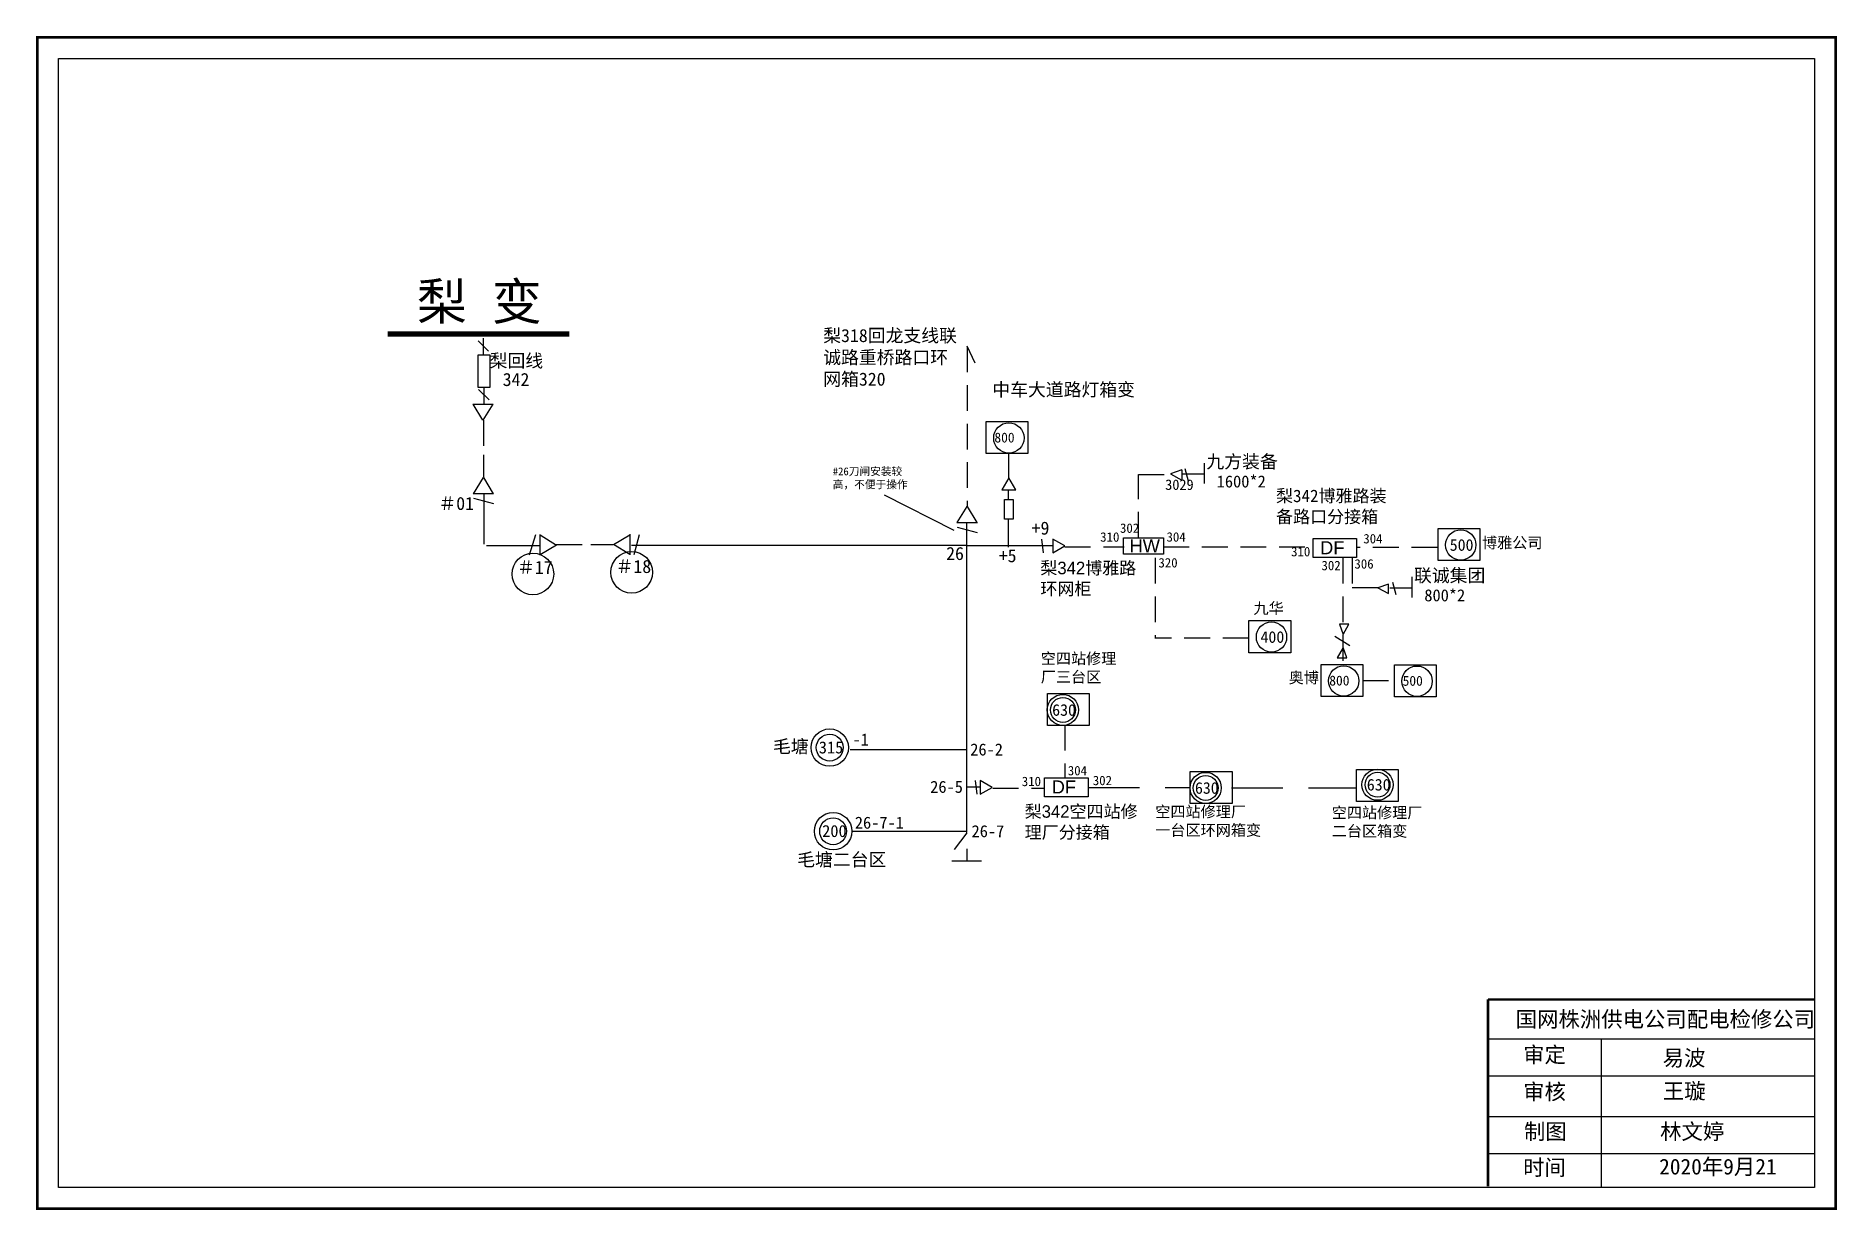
# Model space of a CAD drawing. Extents: x 0 to 345, y 0 to 224.
import ezdxf

# ---------------------------------------------------------------- set-up
doc = ezdxf.new("R2010")
doc.units = 0
doc.header["$LTSCALE"] = 0.774411
doc.linetypes.add('ACAD_ISO02W100', pattern=[15, 12, -3])
doc.linetypes.add('DASHED2', pattern=[9.525, 6.35, -3.175])
doc.layers.get('0').update_dxf_attribs({"linetype": 'CONTINUOUS'})
doc.layers.add('0-RefEdit0', color=7, linetype='CONTINUOUS')
doc.styles.get("Standard").update_dxf_attribs({"font": '', "height": 2.5})
doc.styles.add('字体', font='simkai_0.ttf', dxfattribs={"height": 2.5})
doc.styles.get('Standard').set_extended_font_data('SimSun')

msp = doc.modelspace()

# ---------------------------------------------------------------- linework, layer by layer
at = {"linetype": 'Continuous'}
for p, q in [((86.57, 163.91), (84.6, 165.89)), ((178.06, 164.92), (179.6, 161.71)), ((86.67, 154.61), (84.69, 156.59)), ((85.68, 156.93), (85.69, 153.79)), ((83.55, 153.8), (87.49, 153.8)), ((85.49, 150.69), (83.64, 153.77)), ((87.42, 153.77), (85.49, 150.69)), ((85.61, 150.72), (85.61, 145.78)), ((85.61, 144.09), (85.61, 139.8)), ((186.1, 139.75), (186.1, 144.3)), ((83.68, 136.66), (85.62, 139.74)), ((85.62, 139.74), (87.47, 136.66)), ((219.19, 141.2), (219.19, 139.27)), ((87.56, 136.63), (83.61, 136.63)), ((83.71, 135.8), (87.51, 134.79)), ((85.69, 136.63), (85.71, 127)), ((162.23, 136.47), (175.57, 129.68)), ((186.04, 135.57), (186.04, 137.47)), ((180.08, 131.12), (176.13, 131.12)), ((176.2, 131.15), (178.14, 134.23)), ((178.08, 71.85), (178.08, 131.04)), ((178.14, 134.23), (179.99, 131.15)), ((186.04, 126.46), (186.04, 131.82)), ((96.44, 124.89), (96.44, 128.84)), ((96.48, 128.77), (99.56, 126.83)), ((110.5, 126.96), (113.58, 128.81)), ((113.62, 128.9), (113.62, 124.95)), ((114.45, 125.05), (115.46, 128.86)), ((176.23, 130.28), (180.03, 129.27)), ((99.56, 126.83), (96.48, 124.98)), ((99.53, 126.95), (104.47, 126.95)), ((106.16, 126.95), (110.45, 126.95)), ((113.58, 125.02), (110.5, 126.96)), ((258.72, 117.56), (258.72, 119.38)), ((251.14, 111.72), (249.32, 111.72)), ((248.44, 109.45), (251.33, 107.65)), ((248.93, 105.26), (250.75, 105.26)), ((177.99, 87.66), (155.74, 87.66)), ((177.98, 72.08), (156.16, 72.08)), ((178.09, 71.79), (175.62, 68.61)), ((175.17, 66.46), (180.84, 66.46)), ((178.13, 66.5), (178.13, 68.76)), ((277.77, 32.44), (340.14, 32.44)), ((299.42, 32.44), (299.42, 4.1)), ((277.77, 25.34), (340.14, 25.34)), ((277.77, 17.59), (340.14, 17.59)), ((277.77, 10.49), (340.14, 10.49))]:
    msp.add_line(p, q, dxfattribs=at)
at = {"linetype": 'ACAD_ISO02W100'}
msp.add_line((85.61, 163.28), (85.61, 166.37), dxfattribs=at)
at = {"linetype": 'DASHED2'}
for p, q in [((178.13, 164.8), (178.13, 134.15)), ((210.88, 128.25), (210.88, 140.35)), ((210.88, 140.35), (216.86, 140.35)), ((196.8, 126.51), (208.15, 126.51)), ((214.09, 124.38), (214.09, 109.03)), ((215.67, 126.51), (244.32, 126.51)), ((249.97, 124.38), (249.97, 104.04)), ((251.78, 124.43), (251.78, 118.73)), ((251.78, 118.74), (256.82, 118.74)), ((231.96, 109.03), (214.05, 109.03)), ((253.83, 100.91), (259.73, 100.91)), ((196.83, 92.47), (196.83, 82.3)), ((183.06, 80.36), (192.95, 80.36))]:
    msp.add_line(p, q, dxfattribs=at)
at = {"linetype": 'ByBlock', "ltscale": 2}
for p, q in [((220.46, 139.06), (219.82, 141.44)), ((219.19, 141.21), (217, 140.45)), ((217, 140.45), (219.2, 139.22)), ((219.24, 140.44), (223.37, 140.44)), ((258.71, 119.37), (256.71, 118.68)), ((256.71, 118.68), (258.69, 117.56)), ((258.95, 118.67), (263.08, 118.67)), ((260.16, 117.3), (259.53, 119.67)), ((249.33, 111.71), (250.02, 109.71)), ((250.02, 109.71), (251.14, 111.69)), ((250.05, 107.27), (248.93, 105.29)), ((250.74, 105.27), (250.05, 107.27))]:
    msp.add_line(p, q, dxfattribs=at)
at = {"color": 0, "linetype": 'Continuous'}
for p, q in [((95.55, 128.82), (94.32, 124.91)), ((86.16, 126.77), (96.37, 126.77)), ((113.94, 126.79), (177.87, 126.79))]:
    msp.add_line(p, q, dxfattribs=at)
at = {"linetype": 'Continuous', "ltscale": 2}
for p, q in [((192.74, 125.33), (192.4, 127.98)), ((180.07, 79.18), (179.73, 81.83))]:
    msp.add_line(p, q, dxfattribs=at)
for p, q in [((244.29, 128.1), (252.62, 128.1)), ((244.29, 124.45), (244.29, 128.1)), ((252.62, 128.1), (252.62, 124.45)), ((252.62, 124.45), (244.29, 124.45)), ((192.95, 82.35), (201.28, 82.35)), ((192.95, 78.7), (192.95, 82.35)), ((201.28, 82.35), (201.28, 78.7)), ((201.28, 78.7), (192.95, 78.7))]:
    msp.add_line(p, q)
at = {"ltscale": 2}
for p, q in [((194.5, 126.69), (178.09, 126.69)), ((180.59, 80.54), (178.08, 80.54))]:
    msp.add_line(p, q, dxfattribs=at)
at = {"color": 7, "linetype": 'DASHED2'}
msp.add_line((268.04, 126.36), (252.62, 126.36), dxfattribs=at)
at = {"linetype": 'Continuous', "const_width": 0.5}
msp.add_lwpolyline([(0.28, 223.92), (344.25, 223.92), (344.25, -0.05), (0.28, -0.05)], close=True, dxfattribs=at)
at = {"linetype": 'Continuous'}
for points in [[(4.32, 219.87), (340.21, 219.87), (340.21, 4), (4.32, 4)], [(86.82, 163.23), (86.82, 156.97), (84.59, 156.97), (84.59, 163.23)], [(185.24, 135.58), (186.92, 135.58), (186.92, 131.82), (185.24, 131.82)], [(208.06, 128.2), (215.67, 128.2), (215.67, 125.11), (208.06, 125.11)]]:
    msp.add_lwpolyline(points, close=True, dxfattribs=at)
for points, const_width in [([(102.02, 167.2), (67.29, 167.18)], 1), ([(277.73, 39.95), (277.73, 4.22)], 0.5), ([(277.77, 39.95), (340.14, 39.95)], 0.5)]:
    msp.add_lwpolyline(points, dxfattribs=dict(at, const_width=const_width))
at = {"linetype": 'ByBlock', "ltscale": 2}
for points in [[(181.77, 150.46), (189.76, 150.46), (189.76, 144.32), (181.77, 144.32)], [(232.01, 112.4), (240.01, 112.4), (240.01, 106.26), (232.01, 106.26)], [(245.82, 104), (253.81, 104), (253.81, 97.86), (245.82, 97.86)], [(259.85, 103.95), (267.84, 103.95), (267.84, 97.81), (259.85, 97.81)], [(193.48, 98.45), (201.47, 98.45), (201.47, 92.31), (193.48, 92.31)], [(220.79, 83.54), (228.79, 83.54), (228.79, 77.41), (220.79, 77.41)], [(252.58, 83.93), (260.58, 83.93), (260.58, 77.8), (252.58, 77.8)]]:
    msp.add_lwpolyline(points, close=True, dxfattribs=at)
for points in [[(186.09, 139.71), (184.76, 137.41), (187.42, 137.41)], [(196.82, 126.66), (194.52, 127.99), (194.52, 125.33)], [(182.91, 80.51), (180.61, 81.84), (180.61, 79.18)]]:
    msp.add_lwpolyline(points, close=True)
at = {"color": 7, "ltscale": 2}
msp.add_lwpolyline([(268.21, 130), (276.21, 130), (276.21, 123.86), (268.21, 123.86)], close=True, dxfattribs=at)
at = {"linetype": 'ByBlock'}
for centre in [(186.1, 147.32), (236.34, 109.26), (250.15, 100.86), (264.18, 100.81)]:
    msp.add_circle(centre, 2.9, dxfattribs=at)
at = {"color": 7}
msp.add_circle((272.54, 126.86), 2.9, dxfattribs=at)
at = {"color": 1, "linetype": 'Continuous'}
for centre in [(95.06, 121.3), (113.95, 121.62)]:
    msp.add_circle(centre, 3.98, dxfattribs=at)
for centre, radius in [((196.44, 95.31), 2.98), ((196.44, 95.31), 2.38), ((223.75, 80.4), 2.98), ((223.75, 80.4), 2.38), ((256.62, 81.01), 2.98), ((256.62, 81.01), 2.38)]:
    msp.add_circle(centre, radius)
at = {"linetype": 'Continuous'}
for centre, radius in [((151.84, 88.11), 3.58), ((151.84, 88.11), 2.57), ((152.49, 72.12), 3.58), ((152.49, 72.12), 2.57)]:
    msp.add_circle(centre, radius, dxfattribs=at)
at = {"layer": '0-RefEdit0', "linetype": 'ByBlock', "ltscale": 2}
for p, q in [((223.44, 142.51), (223.44, 138.58)), ((263.15, 120.75), (263.15, 116.81))]:
    msp.add_line(p, q, dxfattribs=at)
at = {"layer": '0-RefEdit0', "linetype": 'DASHED2', "ltscale": 2}
for p, q in [((201.28, 80.47), (220.77, 80.47)), ((228.67, 80.42), (252.48, 80.42))]:
    msp.add_line(p, q, dxfattribs=at)

# ---------------------------------------------------------------- texts
at = {"linetype": 'Continuous', "attachment_point": 1, "style": '字体'}
for s, insert, char_height, width in [('梨 变', (72.89, 176.91), 7, 28.4432), ('{\\fSimSun|b0|i0|c134|p2;#26刀闸安装较高，不便于操作}', (152.42, 141.68), 1.5, 15.2087), ('国网株洲供电公司配电检修公司', (283.04, 37.68), 3, 82.0179), ('审定', (284.47, 30.89), 3, 23.4615), ('{\\fSimSun|b0|i0|c134|p2;易波}', (311.16, 30.27), 3, 23.4615), ('审核', (284.47, 23.82), 3, 23.4615), ('{\\fSimSun|b0|i0|c134|p2;王璇}', (311.19, 23.95), 3, 33.0539), ('制图', (284.63, 16.2), 3, 23.4615), ('{\\fSimSun|b0|i0|c134|p2;林文婷}', (310.67, 16.2), 3, 68.825), ('时间', (284.47, 9.32), 3, 23.4615), ('{\\fSimSun|b0|i0|c134|p2;2020年9月21}', (310.49, 9.49), 3, 28.6954)]:
    msp.add_mtext(s, dxfattribs=dict(at, insert=insert, char_height=char_height, width=width))
at = {"color": 0, "linetype": 'Continuous', "char_height": 2.5, "attachment_point": 1, "style": '字体'}
for s, insert, width in [('{\\fSimSun|b0|i0|c134|p2;梨318回龙支线联诚路重桥路口环网箱320}', (150.6, 168.15), 25.6829), ('梨回线', (86.79, 163.34), 14.1263)]:
    msp.add_mtext(s, dxfattribs=dict(at, insert=insert, width=width))
at = {"color": 0, "linetype": 'Continuous', "insert": (89.29, 159.75), "char_height": 2.5, "width": 3.2313, "attachment_point": 1}
msp.add_mtext('342', dxfattribs=at)
at = {"char_height": 2.5, "width": 28.642, "attachment_point": 1, "style": '字体'}
for s, insert in [('中车大道路灯箱变', (182.94, 157.82)), ('毛塘', (140.99, 89.59)), ('{\\fSimSun|b0|i0|c134|p2;毛塘二台区}', (145.62, 67.95))]:
    msp.add_mtext(s, dxfattribs=dict(at, insert=insert))
at = {"linetype": 'ByBlock', "attachment_point": 1}
for s, insert, char_height, width in [('800', (183.34, 148.34), 1.891, 3.9779), ('1600*2', (225.86, 140.15), 2.3, 16.739), ('800*2', (265.57, 118.38), 2.3, 12.9976), ('{\\f\uffbfﾬￌﾣﾤ_GB2312|b0|i0|c134|p49;九华}', (232.9, 115.82), 2.1196, 14.4263), ('400', (234.24, 110.37), 2.225, 4.6799), ('空四站修理厂三台区', (192.21, 106.22), 2.12, 14.8854), ('{\\f\uffbfﾬￌﾣﾤ_GB2312|b0|i0|c134|p49;奥博}', (239.63, 102.55), 2.1196, 14.4263), ('800', (247.39, 101.88), 1.891, 3.9779), ('500', (261.42, 101.83), 1.891, 3.9779), ('{\\f\uffbfﾬￌﾣﾤ_GB2312|b0|i0|c134|p49;空四站修理厂\\P一台区环网箱变}', (214.11, 76.92), 2.1196, 22.2282), ('{\\f\uffbfﾬￌﾣﾤ_GB2312|b0|i0|c134|p49;空四站修理厂\\P二台区箱变}', (247.86, 76.74), 2.1196, 19.6887)]:
    msp.add_mtext(s, dxfattribs=dict(at, insert=insert, char_height=char_height, width=width))
at = {"linetype": 'ByBlock', "char_height": 2.5, "width": 28.642, "attachment_point": 1, "style": '字体'}
for s, insert in [('九方装备', (223.89, 144.05)), ('联诚集团', (263.6, 122.28))]:
    msp.add_mtext(s, dxfattribs=dict(at, insert=insert))
at = {"attachment_point": 1}
for s, insert, char_height, width in [('{\\H0.8x;3029}', (216.01, 139.38), 2.5, 9.5925), ('+9', (190.46, 131.33), 2.5, 9.5925), ('{\\H0.809x;302}', (207.36, 130.98), 2.225, 4.6799), ('{\\H0.809x;310}', (203.57, 129.28), 2.225, 4.6799), ('{\\fArial|b0|i0|c0|p32;\\H1.124x;HW}', (209.18, 127.96), 2.225, 4.6799), ('{\\H0.809x;304}', (216.26, 129.29), 2.225, 4.6799), ('{\\fArial|b0|i0|c0|p32;\\H1.124x;DF}', (245.64, 127.58), 2.225, 4.6799), ('{\\H0.809x;304}', (253.9, 128.96), 2.225, 4.6799), ('26', (174.11, 126.48), 2.5, 9.5925), ('+5', (184.17, 126.06), 2.5, 9.5925), ('{\\H0.809x;320}', (214.71, 124.36), 2.225, 4.6799), ('{\\H0.809x;310}', (240.09, 126.48), 2.225, 4.6799), ('{\\H0.809x;306}', (252.2, 124.14), 2.225, 4.6799), ('梨{\\f\uffbfﾬￌﾣﾤ_GB2312|b0|i0|c134|p49;342}博雅路{\\f\uffbfﾬￌﾣﾤ_GB2312|b0|i0|c134|p49;\\P}环网柜', (192.13, 123.65), 2.3866, 44.9817), ('{\\H0.809x;302}', (245.9, 123.83), 2.225, 4.6799), ('630', (194.39, 96.42), 2.225, 4.6799), ('-1', (156.19, 90.81), 2.3, 12.9976), ('315', (149.75, 89.3), 2.3, 12.9976), ('26-2', (178.72, 88.9), 2.3, 12.9976), ('{\\H0.809x;304}', (197.38, 84.61), 2.225, 4.6799), ('{\\H0.809x;302}', (202.16, 82.73), 2.225, 4.6799), ('26-5', (171.06, 81.76), 2.3, 12.9976), ('{\\H0.809x;310}', (188.58, 82.55), 2.225, 4.6799), ('{\\fArial|b0|i0|c0|p32;\\H1.124x;DF}', (194.3, 81.84), 2.225, 4.6799), ('630', (221.7, 81.51), 2.225, 4.6799), ('630', (254.57, 82.13), 2.225, 4.6799), ('梨{\\f\uffbfﾬￌﾣﾤ_GB2312|b0|i0|c134|p49;342}空四站修理厂分接箱', (189.13, 77.09), 2.3866, 22.3024), ('200', (150.39, 73.31), 2.3, 12.9976), ('26-7-1', (156.64, 74.91), 2.3, 12.9976), ('26-7', (178.97, 73.28), 2.3, 12.9976)]:
    msp.add_mtext(s, dxfattribs=dict(at, insert=insert, char_height=char_height, width=width))
at = {"color": 7, "attachment_point": 1}
for s, insert, char_height, width in [('梨342博雅路装备路口分接箱', (237.21, 137.44), 2.3866, 24.1851), ('500', (270.43, 127.97), 2.225, 4.6799), ('{\\f\uffbfﾬￌﾣﾤ_GB2312|b0|i0|c134|p49;博雅公司}', (276.61, 128.35), 2.1196, 14.4263)]:
    msp.add_mtext(s, dxfattribs=dict(at, insert=insert, char_height=char_height, width=width))
at = {"linetype": 'Continuous', "insert": (76.99, 136.05), "char_height": 2.5, "width": 28.8333, "attachment_point": 1}
msp.add_mtext('＃01', dxfattribs=at)
at = {"color": 1, "linetype": 'Continuous', "char_height": 2.5, "width": 28.8333, "attachment_point": 1}
for s, insert in [('＃18', (110.88, 124)), ('＃17', (92.03, 123.83))]:
    msp.add_mtext(s, dxfattribs=dict(at, insert=insert))

doc.saveas('drawing.dxf')
